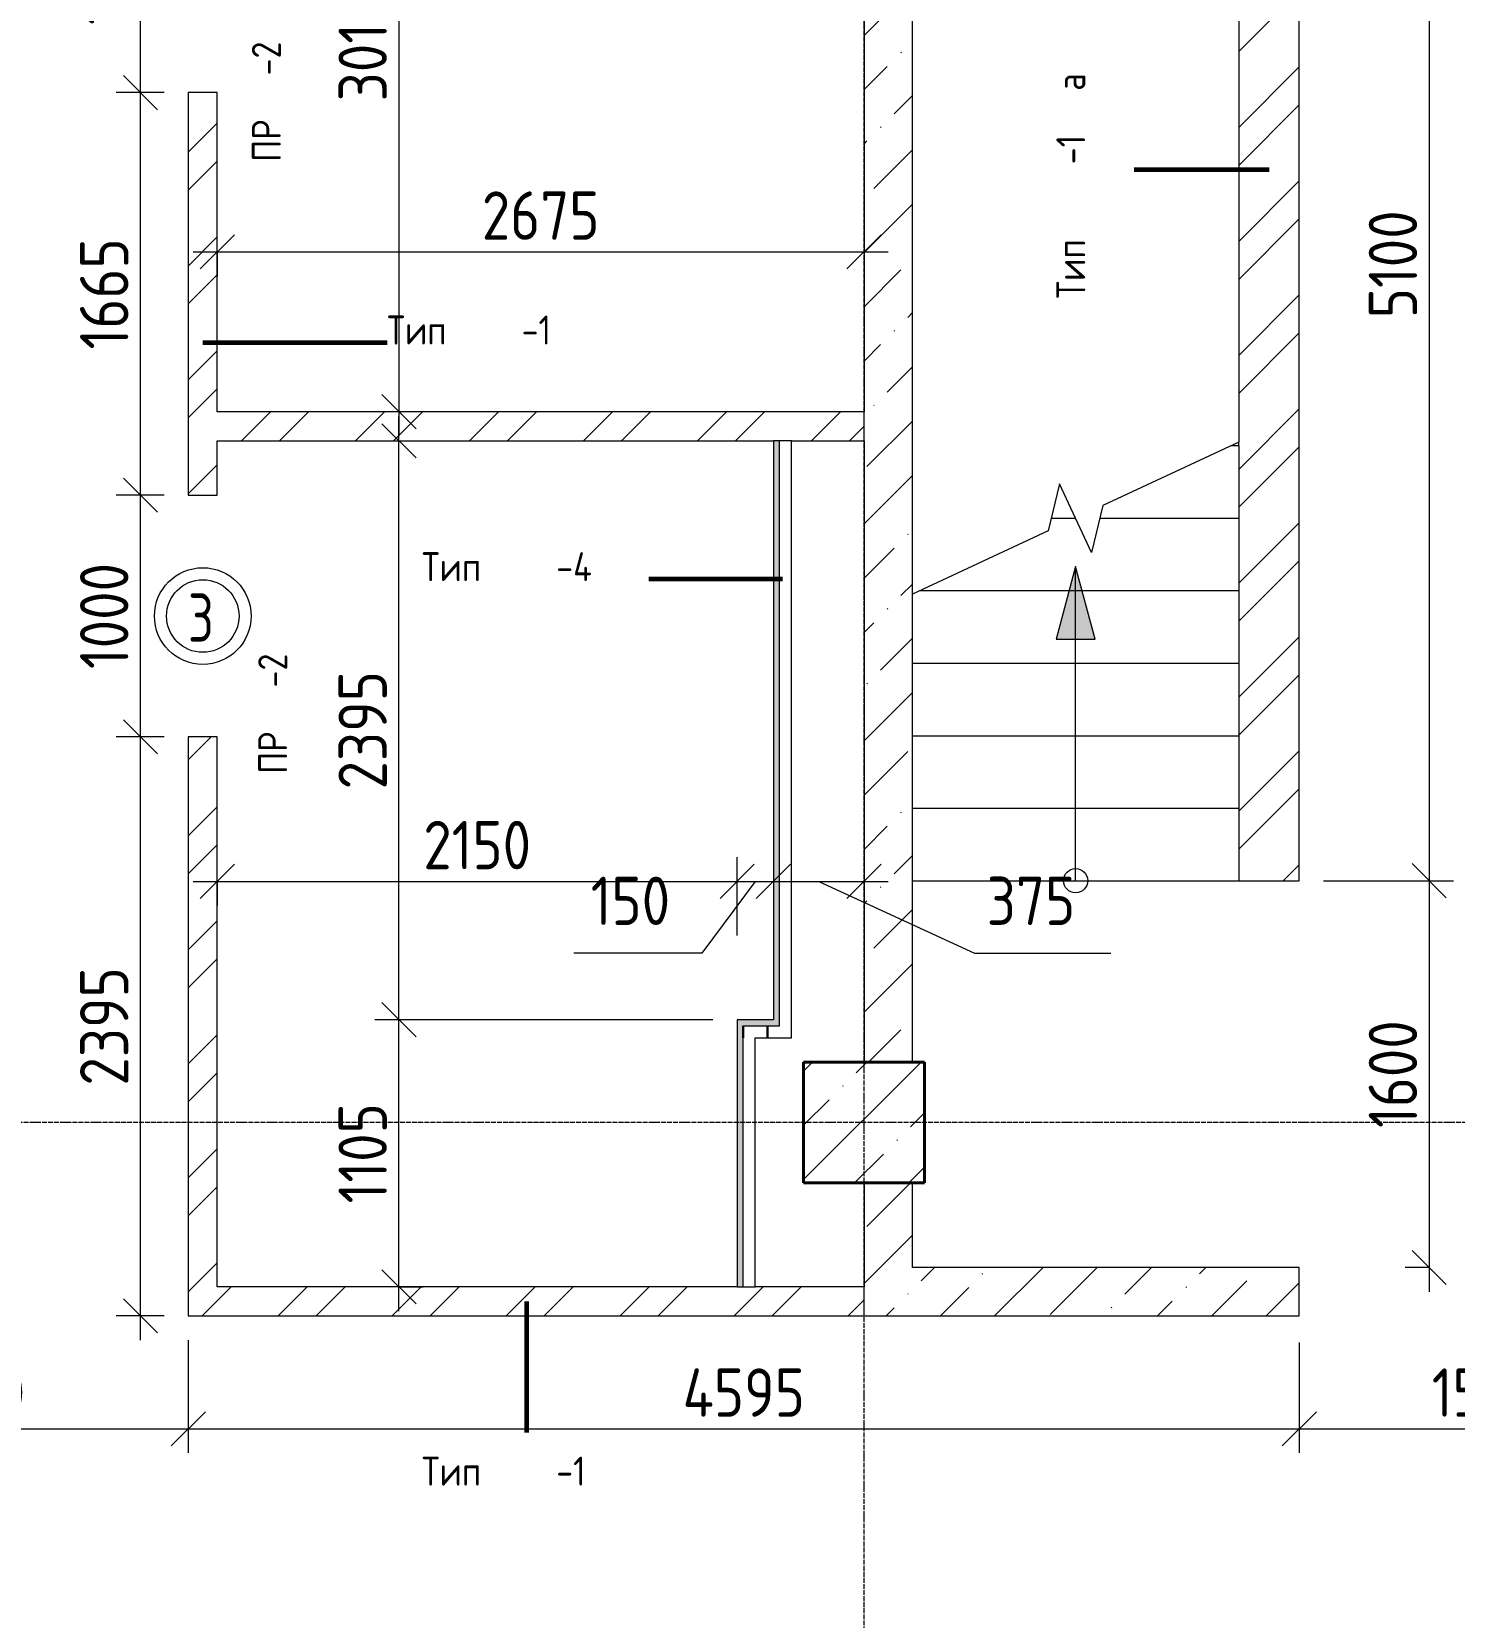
# Model space of a CAD drawing. Header units: millimetres. Extents: x -60946 to 138510, y -262288 to 24501.
# Drawn here: x 5357 to 11241, y 1358 to 7917 of the extents above; entities that cross this region are included whole.
import ezdxf

# ---------------------------------------------------------------- set-up
doc = ezdxf.new("R2010")
doc.units = ezdxf.units.MM
doc.linetypes.add('ADSK_Линия сетки', pattern=[25, 20, -2.5, 0, -2.5])
for name, color, linetype, lineweight in [('0) 1 вып перегородка', 7, 'Continuous', 60), ('Лестницы', 7, 'Continuous', 9), ('Марки', 7, 'Continuous', 20), ('Марки дверей', 7, 'Continuous', 20), ('Несущие колонны', 7, 'Continuous', 18), ('Оси', 7, 'Continuous', 9), ('Размеры', 7, 'Continuous', 9), ('Стены внутренние', 7, 'Continuous', 18), ('Стены наружные', 7, 'Continuous', 18), ('Стены штриховка', 7, 'Continuous', 9), ('Стрелки вверх', 7, 'Continuous', 18)]:
    doc.layers.add(name, color=color, linetype=linetype, lineweight=lineweight)
doc.layers.add('2)Тип-4', color=7, linetype='Continuous', lineweight=30, true_color=0x0080c0)
doc.styles.add('GOST Common_3', font='', dxfattribs={"width": 0.9, "height": 200})
doc.styles.add('GOST Common_9', font='', dxfattribs={"width": 0.9, "height": 120})
doc.styles.add('GOST Common_B', font='', dxfattribs={"width": 0.8, "height": 200})
doc.styles.get('GOST Common_3').set_extended_font_data('GOST Common')
doc.styles.get('GOST Common_9').set_extended_font_data('GOST Common')
doc.styles.get('GOST Common_B').set_extended_font_data('GOST Common', bold=True)
doc.dimstyles.new('ADSK_Основной_2_0', dxfattribs={"dimscale": 304.8, "dimtxt": 201.142999, "dimasz": 0.463911, "dimexe": 0.328084, "dimexo": 0.328084, "dimgap": 0.164042, "dimtad": 1, "dimdec": 3, "dimrnd": 0.001, "dimdsep": 46, "dimtxsty": 'GOST Common_3', "dimblk1": 'OBLIQUE', "dimblk2": 'OBLIQUE', "dimsah": 1, "dimcen": 0.09, "dimdle": 0.328084, "dimazin": 2, "dimtfac": 1, "dimtdec": 4, "dimtix": 1, "dimtmove": 0, "dimatfit": 3, "dimfxl": 1, "dimtvp": 1, "dimtolj": 1, "dimtzin": 0, "dimlwd": 20, "dimlwe": 20, "dimarcsym": 2})
doc.dimstyles.new('ADSK_Основной_2_0_1', dxfattribs={"dimscale": 304.8, "dimtxt": 201.142999, "dimasz": 0.463911, "dimexe": 0.328084, "dimexo": 0.328084, "dimgap": 0.164042, "dimtad": 1, "dimdec": 3, "dimrnd": 0.001, "dimdsep": 46, "dimtxsty": 'GOST Common_3', "dimblk1": 'OBLIQUE', "dimblk2": 'OBLIQUE', "dimsah": 1, "dimcen": 0.09, "dimdle": 0.328084, "dimazin": 2, "dimtfac": 1, "dimtdec": 4, "dimtix": 1, "dimtmove": 1, "dimatfit": 3, "dimfxl": 1, "dimtvp": 1, "dimtolj": 1, "dimtzin": 0, "dimlwd": 20, "dimlwe": 20, "dimarcsym": 2})
doc.dimstyles.new('ADSK_Основной_2_0_2', dxfattribs={"dimscale": 304.8, "dimtxt": 201.142999, "dimasz": 0.463911, "dimexe": 0.328084, "dimexo": 0.328084, "dimgap": 0.164042, "dimtad": 1, "dimdec": 3, "dimrnd": 0.001, "dimdsep": 46, "dimtxsty": 'GOST Common_3', "dimblk1": 'OBLIQUE', "dimblk2": 'OBLIQUE', "dimsah": 1, "dimcen": 0.09, "dimdle": 0.328084, "dimazin": 2, "dimtfac": 1, "dimtdec": 4, "dimtix": 1, "dimtmove": 0, "dimatfit": 3, "dimfxl": 1, "dimtvp": 1, "dimtolj": 1, "dimtzin": 0, "dimlwd": 20, "dimlwe": 20, "dimarcsym": 2})
pattern_1 = [(45, (0, 0), (84.1903, 308.6967), [396.875, -79.375, 3.353, -76.022])]
pattern_2 = [(45, (0, 0), (-235.732, 235.732), []), (45, (157.15, 0), (-235.732, 235.732), [])]
pattern_3 = [(90, (0, 0), (-100, 6e-15), [])]

# ---------------------------------------------------------------- blocks, each defined once
blk = doc.blocks.new('ADSK_КолоннаЖБ_Прямоугольная - 500x500 мм-V9-Кладочный план подвала')
at = {"layer": 'Несущие колонны', "lineweight": 9}
h = blk.add_hatch(dxfattribs=at)
h.set_pattern_fill('FP_15', color=256, style=0, pattern_type=2)
h.set_pattern_definition([(315, (-3404.97, 8800), (224.506, 224.506), []), (315, (-3404.97, 8575.5), (224.506, 224.506), [396.875, -79.375, 3.353, -76.022])])
h.paths.add_polyline_path([(-250, -250), (250, -250), (250, 250), (-250, 250)])
at = {"layer": 'Несущие колонны', "lineweight": 40}
for p, q in [((-250, -250), (-250, 250)), ((-250, 250), (250, 250)), ((250, 250), (-250, 250)), ((-250, 250), (-250, -250)), ((250, 250), (250, -250)), ((250, -250), (250, 250)), ((250, -250), (-250, -250)), ((-250, -250), (250, -250))]:
    blk.add_line(p, q, dxfattribs=at)
blk = doc.blocks.new('_Oblique')
at = {"color": 0, "linetype": 'ByBlock', "lineweight": -2}
blk.add_line((-0.5, -0.5), (0.5, 0.5), dxfattribs=at)
blk = doc.blocks.new('DIMBLOCK37-Кладочный план подвала')
at = {"layer": 'Defpoints', "color": 0, "transparency": 16777216}
for p in [(5807.3, 5000), (6005, 5000), (6005, 2605)]:
    blk.add_point(p, dxfattribs=at)
at = {"layer": 'Размеры', "color": 0, "lineweight": 20, "transparency": 16777216}
for p, q in [((5807.3, 2505), (5807.3, 5100)), ((5905, 5000), (5707.3, 5000)), ((5905, 2605), (5707.3, 2605))]:
    blk.add_line(p, q, dxfattribs=at)
at = {"layer": 'Размеры', "color": 0, "lineweight": 20, "transparency": 16777216, "xscale": 141.4, "yscale": 141.4, "zscale": 141.4}
for p, rotation in [((5807.3, 5000), 90), ((5807.3, 2605), 270)]:
    blk.add_blockref('_Oblique', p, dxfattribs=dict(at, rotation=rotation))
at = {"layer": 'Размеры', "color": 0, "lineweight": 9, "transparency": 16777216, "insert": (5657.3, 3802.5), "char_height": 200, "width": 605.475, "attachment_point": 5, "rotation": 90, "style": 'GOST Common_3'}
blk.add_mtext('\\A1;2395', dxfattribs=at)
blk = doc.blocks.new('DIMBLOCK38-Кладочный план подвала')
at = {"layer": 'Defpoints', "color": 0, "transparency": 16777216}
for p in [(5807.3, 6000), (6005, 6000), (6005, 5000)]:
    blk.add_point(p, dxfattribs=at)
at = {"layer": 'Размеры', "color": 0, "lineweight": 20, "transparency": 16777216}
for p, q in [((5807.3, 4900), (5807.3, 6100)), ((5905, 6000), (5707.3, 6000)), ((5905, 5000), (5707.3, 5000))]:
    blk.add_line(p, q, dxfattribs=at)
at = {"layer": 'Размеры', "color": 0, "lineweight": 20, "transparency": 16777216, "xscale": 141.4, "yscale": 141.4, "zscale": 141.4}
for p, rotation in [((5807.3, 6000), 90), ((5807.3, 5000), 270)]:
    blk.add_blockref('_Oblique', p, dxfattribs=dict(at, rotation=rotation))
at = {"layer": 'Размеры', "color": 0, "lineweight": 9, "transparency": 16777216, "insert": (5657.3, 5500), "char_height": 200, "width": 560.473, "attachment_point": 5, "rotation": 90, "style": 'GOST Common_3'}
blk.add_mtext('\\A1;1000', dxfattribs=at)
blk = doc.blocks.new('DIMBLOCK39-Кладочный план подвала')
at = {"layer": 'Defpoints', "color": 0, "transparency": 16777216}
for p in [(5807.3, 7665), (6005, 7665), (6005, 6000)]:
    blk.add_point(p, dxfattribs=at)
at = {"layer": 'Размеры', "color": 0, "lineweight": 20, "transparency": 16777216}
for p, q in [((5807.3, 5900), (5807.3, 7765)), ((5905, 7665), (5707.3, 7665)), ((5905, 6000), (5707.3, 6000))]:
    blk.add_line(p, q, dxfattribs=at)
at = {"layer": 'Размеры', "color": 0, "lineweight": 20, "transparency": 16777216, "xscale": 141.4, "yscale": 141.4, "zscale": 141.4}
for p, rotation in [((5807.3, 7665), 90), ((5807.3, 6000), 270)]:
    blk.add_blockref('_Oblique', p, dxfattribs=dict(at, rotation=rotation))
at = {"layer": 'Размеры', "color": 0, "lineweight": 9, "transparency": 16777216, "insert": (5657.3, 6832.5), "char_height": 200, "width": 560.473, "attachment_point": 5, "rotation": 90, "style": 'GOST Common_3'}
blk.add_mtext('\\A1;1665', dxfattribs=at)
blk = doc.blocks.new('DIMBLOCK40-Кладочный план подвала')
at = {"layer": 'Defpoints', "color": 0, "transparency": 16777216}
for p in [(5807.3, 8665), (6005, 8665), (6005, 7665)]:
    blk.add_point(p, dxfattribs=at)
at = {"layer": 'Размеры', "color": 0, "lineweight": 20, "transparency": 16777216}
for p, q in [((5807.3, 7565), (5807.3, 8765)), ((5905, 8665), (5707.3, 8665)), ((5905, 7665), (5707.3, 7665))]:
    blk.add_line(p, q, dxfattribs=at)
at = {"layer": 'Размеры', "color": 0, "lineweight": 20, "transparency": 16777216, "xscale": 141.4, "yscale": 141.4, "zscale": 141.4}
for p, rotation in [((5807.3, 8665), 90), ((5807.3, 7665), 270)]:
    blk.add_blockref('_Oblique', p, dxfattribs=dict(at, rotation=rotation))
at = {"layer": 'Размеры', "color": 0, "lineweight": 9, "transparency": 16777216, "insert": (5657.3, 8165), "char_height": 200, "width": 560.473, "attachment_point": 5, "rotation": 90, "style": 'GOST Common_3'}
blk.add_mtext('\\A1;1000', dxfattribs=at)
blk = doc.blocks.new('М_двери1 - Марка экземпляра 2-3719212-Кладочный план подвала')
at = {"layer": 'Марки дверей'}
for radius in [2, 1.5]:
    blk.add_circle((0, 0), radius, dxfattribs=at)
blk = doc.blocks.new('DIMBLOCK307-Кладочный план подвала')
at = {"layer": 'Defpoints', "color": 0, "transparency": 16777216}
for p in [(6876.3, 3830), (8275, 3830), (6776.3, 2725)]:
    blk.add_point(p, dxfattribs=at)
at = {"layer": 'Размеры', "color": 0, "lineweight": 20, "transparency": 16777216}
for p, q in [((6876.3, 2625), (6876.3, 3930)), ((8175, 3830), (6776.3, 3830)), ((6876.3, 2725), (6976.3, 2725))]:
    blk.add_line(p, q, dxfattribs=at)
at = {"layer": 'Размеры', "color": 0, "lineweight": 20, "transparency": 16777216, "xscale": 141.4, "yscale": 141.4, "zscale": 141.4}
for p, rotation in [((6876.3, 3830), 90), ((6876.3, 2725), 270)]:
    blk.add_blockref('_Oblique', p, dxfattribs=dict(at, rotation=rotation))
at = {"layer": 'Размеры', "color": 0, "lineweight": 9, "transparency": 16777216, "insert": (6726.3, 3277.5), "char_height": 200, "width": 515.472, "attachment_point": 5, "rotation": 90, "style": 'GOST Common_3'}
blk.add_mtext('\\A1;1105', dxfattribs=at)
blk = doc.blocks.new('DIMBLOCK308-Кладочный план подвала')
at = {"layer": 'Defpoints', "color": 0, "transparency": 16777216}
for p in [(6776.3, 6225), (6876.3, 6225), (8275, 3830)]:
    blk.add_point(p, dxfattribs=at)
at = {"layer": 'Размеры', "color": 0, "lineweight": 20, "transparency": 16777216}
for p, q in [((6876.3, 3730), (6876.3, 6325)), ((6876.3, 6225), (6976.3, 6225)), ((8175, 3830), (6776.3, 3830))]:
    blk.add_line(p, q, dxfattribs=at)
at = {"layer": 'Размеры', "color": 0, "lineweight": 20, "transparency": 16777216, "xscale": 141.4, "yscale": 141.4, "zscale": 141.4}
for p, rotation in [((6876.3, 6225), 90), ((6876.3, 3830), 270)]:
    blk.add_blockref('_Oblique', p, dxfattribs=dict(at, rotation=rotation))
at = {"layer": 'Размеры', "color": 0, "lineweight": 9, "transparency": 16777216, "insert": (6726.3, 5027.5), "char_height": 200, "width": 605.475, "attachment_point": 5, "rotation": 90, "style": 'GOST Common_3'}
blk.add_mtext('\\A1;2395', dxfattribs=at)
blk = doc.blocks.new('DIMBLOCK309-Кладочный план подвала')
at = {"layer": 'Defpoints', "color": 0, "transparency": 16777216}
for p in [(6125, 4502.5), (8275, 4402.5), (8275, 4077.8)]:
    blk.add_point(p, dxfattribs=at)
at = {"layer": 'Размеры', "color": 0, "lineweight": 20, "transparency": 16777216}
for p, q in [((8275, 4177.8), (8275, 4502.5)), ((6025, 4402.5), (8375, 4402.5)), ((6125, 4402.5), (6125, 4302.5))]:
    blk.add_line(p, q, dxfattribs=at)
at = {"layer": 'Размеры', "color": 0, "lineweight": 20, "transparency": 16777216, "xscale": 141.4, "yscale": 141.4, "zscale": 141.4, "rotation": 180}
blk.add_blockref('_Oblique', (6125, 4402.5), dxfattribs=at)
at = {"layer": 'Размеры', "color": 0, "lineweight": 20, "transparency": 16777216, "xscale": 141.4, "yscale": 141.4, "zscale": 141.4}
blk.add_blockref('_Oblique', (8275, 4402.5), dxfattribs=at)
at = {"layer": 'Размеры', "color": 0, "lineweight": 9, "transparency": 16777216, "insert": (7200, 4552.5), "char_height": 200, "width": 560.473, "attachment_point": 5, "style": 'GOST Common_3'}
blk.add_mtext('\\A1;2150', dxfattribs=at)
blk = doc.blocks.new('DIMBLOCK310-Кладочный план подвала')
at = {"layer": 'Defpoints', "color": 0, "transparency": 16777216}
for p in [(8425, 4502.5), (8425, 4402.5), (8275, 4077.8)]:
    blk.add_point(p, dxfattribs=at)
at = {"layer": 'Размеры', "color": 0, "lineweight": 20, "transparency": 16777216}
for p, q in [((8275, 4177.8), (8275, 4502.5)), ((8350, 4402.5), (8128.6, 4105.3)), ((8175, 4402.5), (8525, 4402.5)), ((8425, 4402.5), (8425, 4302.5)), ((8128.6, 4105.3), (7600.1, 4105.3))]:
    blk.add_line(p, q, dxfattribs=at)
at = {"layer": 'Размеры', "color": 0, "lineweight": 20, "transparency": 16777216, "xscale": 141.4, "yscale": 141.4, "zscale": 141.4, "rotation": 180}
blk.add_blockref('_Oblique', (8275, 4402.5), dxfattribs=at)
at = {"layer": 'Размеры', "color": 0, "lineweight": 20, "transparency": 16777216, "xscale": 141.4, "yscale": 141.4, "zscale": 141.4}
blk.add_blockref('_Oblique', (8425, 4402.5), dxfattribs=at)
at = {"layer": 'Размеры', "color": 0, "lineweight": 9, "transparency": 16777216, "insert": (7669.5, 4421.9), "char_height": 200, "width": 409.104, "attachment_point": 1, "line_spacing_factor": 1.022761, "style": 'GOST Common_3'}
blk.add_mtext('\\A1;150', dxfattribs=at)
blk = doc.blocks.new('DIMBLOCK311-Кладочный план подвала')
at = {"layer": 'Defpoints', "color": 0, "transparency": 16777216}
for p in [(8425, 4502.5), (8800, 4502.5), (8800, 4402.5)]:
    blk.add_point(p, dxfattribs=at)
at = {"layer": 'Размеры', "color": 0, "lineweight": 20, "transparency": 16777216}
for p, q in [((8325, 4402.5), (8900, 4402.5)), ((8425, 4402.5), (8425, 4302.5)), ((8612.5, 4402.5), (9257.5, 4105.3)), ((8800, 4402.5), (8800, 4302.5)), ((9257.5, 4105.3), (9820.4, 4105.3))]:
    blk.add_line(p, q, dxfattribs=at)
at = {"layer": 'Размеры', "color": 0, "lineweight": 20, "transparency": 16777216, "xscale": 141.4, "yscale": 141.4, "zscale": 141.4, "rotation": 180}
blk.add_blockref('_Oblique', (8425, 4402.5), dxfattribs=at)
at = {"layer": 'Размеры', "color": 0, "lineweight": 20, "transparency": 16777216, "xscale": 141.4, "yscale": 141.4, "zscale": 141.4}
blk.add_blockref('_Oblique', (8800, 4402.5), dxfattribs=at)
at = {"layer": 'Размеры', "color": 0, "lineweight": 9, "transparency": 16777216, "insert": (9307.5, 4421.9), "char_height": 200, "width": 454.106, "attachment_point": 1, "line_spacing_factor": 1.022761, "style": 'GOST Common_3'}
blk.add_mtext('\\A1;375', dxfattribs=at)
blk = doc.blocks.new('DIMBLOCK312-Кладочный план подвала')
at = {"layer": 'Defpoints', "color": 0, "transparency": 16777216}
for p in [(6976.3, 9355), (6876.3, 6345), (6976.3, 6345)]:
    blk.add_point(p, dxfattribs=at)
at = {"layer": 'Размеры', "color": 0, "lineweight": 20, "transparency": 16777216}
for p, q in [((6876.3, 9455), (6876.3, 6245)), ((6876.3, 9355), (6776.3, 9355)), ((6876.3, 6345), (6776.3, 6345))]:
    blk.add_line(p, q, dxfattribs=at)
at = {"layer": 'Размеры', "color": 0, "lineweight": 20, "transparency": 16777216, "xscale": 141.4, "yscale": 141.4, "zscale": 141.4}
for p, rotation in [((6876.3, 9355), 90), ((6876.3, 6345), 270)]:
    blk.add_blockref('_Oblique', p, dxfattribs=dict(at, rotation=rotation))
at = {"layer": 'Размеры', "color": 0, "lineweight": 9, "transparency": 16777216, "insert": (6726.3, 7850), "char_height": 200, "width": 560.473, "attachment_point": 5, "rotation": 90, "style": 'GOST Common_3'}
blk.add_mtext('\\A1;3010', dxfattribs=at)
blk = doc.blocks.new('DIMBLOCK313-Кладочный план подвала')
at = {"layer": 'Defpoints', "color": 0, "transparency": 16777216}
for p in [(6125, 7106.5), (8800, 7106.5), (8800, 7006.5)]:
    blk.add_point(p, dxfattribs=at)
at = {"layer": 'Размеры', "color": 0, "lineweight": 20, "transparency": 16777216}
for p, q in [((6025, 7006.5), (8900, 7006.5)), ((6125, 7006.5), (6125, 6906.5)), ((8800, 7006.5), (8800, 6906.5))]:
    blk.add_line(p, q, dxfattribs=at)
at = {"layer": 'Размеры', "color": 0, "lineweight": 20, "transparency": 16777216, "xscale": 141.4, "yscale": 141.4, "zscale": 141.4, "rotation": 180}
blk.add_blockref('_Oblique', (6125, 7006.5), dxfattribs=at)
at = {"layer": 'Размеры', "color": 0, "lineweight": 20, "transparency": 16777216, "xscale": 141.4, "yscale": 141.4, "zscale": 141.4}
blk.add_blockref('_Oblique', (8800, 7006.5), dxfattribs=at)
at = {"layer": 'Размеры', "color": 0, "lineweight": 9, "transparency": 16777216, "insert": (7462.5, 7156.5), "char_height": 200, "width": 605.475, "attachment_point": 5, "style": 'GOST Common_3'}
blk.add_mtext('\\A1;2675', dxfattribs=at)
blk = doc.blocks.new('DIMBLOCK315-Кладочный план подвала')
at = {"layer": 'Defpoints', "color": 0, "transparency": 16777216}
for p in [(4205, 2830), (6005, 2605), (6005, 2137.8)]:
    blk.add_point(p, dxfattribs=at)
at = {"layer": 'Размеры', "color": 0, "lineweight": 20, "transparency": 16777216}
for p, q in [((4205, 2730), (4205, 2037.8)), ((6005, 2505), (6005, 2037.8)), ((4105, 2137.8), (6105, 2137.8))]:
    blk.add_line(p, q, dxfattribs=at)
at = {"layer": 'Размеры', "color": 0, "lineweight": 20, "transparency": 16777216, "xscale": 141.4, "yscale": 141.4, "zscale": 141.4, "rotation": 180}
blk.add_blockref('_Oblique', (4205, 2137.8), dxfattribs=at)
at = {"layer": 'Размеры', "color": 0, "lineweight": 20, "transparency": 16777216, "xscale": 141.4, "yscale": 141.4, "zscale": 141.4}
blk.add_blockref('_Oblique', (6005, 2137.8), dxfattribs=at)
at = {"layer": 'Размеры', "color": 0, "lineweight": 9, "transparency": 16777216, "insert": (5105, 2287.8), "char_height": 200, "width": 560.473, "attachment_point": 5, "style": 'GOST Common_3'}
blk.add_mtext('\\A1;1800', dxfattribs=at)
blk = doc.blocks.new('DIMBLOCK316-Кладочный план подвала')
at = {"layer": 'Defpoints', "color": 0, "transparency": 16777216}
for p in [(6005, 2605), (10600, 2595), (10600, 2137.8)]:
    blk.add_point(p, dxfattribs=at)
at = {"layer": 'Размеры', "color": 0, "lineweight": 20, "transparency": 16777216}
for p, q in [((6005, 2505), (6005, 2037.8)), ((10600, 2495), (10600, 2037.8)), ((5905, 2137.8), (10700, 2137.8))]:
    blk.add_line(p, q, dxfattribs=at)
at = {"layer": 'Размеры', "color": 0, "lineweight": 20, "transparency": 16777216, "xscale": 141.4, "yscale": 141.4, "zscale": 141.4, "rotation": 180}
blk.add_blockref('_Oblique', (6005, 2137.8), dxfattribs=at)
at = {"layer": 'Размеры', "color": 0, "lineweight": 20, "transparency": 16777216, "xscale": 141.4, "yscale": 141.4, "zscale": 141.4}
blk.add_blockref('_Oblique', (10600, 2137.8), dxfattribs=at)
at = {"layer": 'Размеры', "color": 0, "lineweight": 9, "transparency": 16777216, "insert": (8302.5, 2287.8), "char_height": 200, "width": 625.93, "attachment_point": 5, "style": 'GOST Common_3'}
blk.add_mtext('\\A1;4595', dxfattribs=at)
blk = doc.blocks.new('DIMBLOCK317-Кладочный план подвала')
at = {"layer": 'Defpoints', "color": 0, "transparency": 16777216}
for p in [(10600, 2595), (12150, 2595), (12150, 2137.8)]:
    blk.add_point(p, dxfattribs=at)
at = {"layer": 'Размеры', "color": 0, "lineweight": 20, "transparency": 16777216}
for p, q in [((10600, 2495), (10600, 2037.8)), ((12150, 2495), (12150, 2037.8)), ((10500, 2137.8), (12250, 2137.8))]:
    blk.add_line(p, q, dxfattribs=at)
at = {"layer": 'Размеры', "color": 0, "lineweight": 20, "transparency": 16777216, "xscale": 141.4, "yscale": 141.4, "zscale": 141.4, "rotation": 180}
blk.add_blockref('_Oblique', (10600, 2137.8), dxfattribs=at)
at = {"layer": 'Размеры', "color": 0, "lineweight": 20, "transparency": 16777216, "xscale": 141.4, "yscale": 141.4, "zscale": 141.4}
blk.add_blockref('_Oblique', (12150, 2137.8), dxfattribs=at)
at = {"layer": 'Размеры', "color": 0, "lineweight": 9, "transparency": 16777216, "insert": (11375, 2287.8), "char_height": 200, "width": 560.473, "attachment_point": 5, "style": 'GOST Common_3'}
blk.add_mtext('\\A1;1550', dxfattribs=at)
blk = doc.blocks.new('DIMBLOCK337-Кладочный план подвала')
at = {"layer": 'Defpoints', "color": 0, "transparency": 16777216}
for p in [(10600, 9505), (10600, 4405), (11137.4, 4405)]:
    blk.add_point(p, dxfattribs=at)
at = {"layer": 'Размеры', "color": 0, "lineweight": 20, "transparency": 16777216}
for p, q in [((11137.4, 9605), (11137.4, 4305)), ((10700, 9505), (11237.4, 9505)), ((10700, 4405), (11237.4, 4405))]:
    blk.add_line(p, q, dxfattribs=at)
at = {"layer": 'Размеры', "color": 0, "lineweight": 20, "transparency": 16777216, "xscale": 141.4, "yscale": 141.4, "zscale": 141.4}
for p, rotation in [((11137.4, 9505), 90), ((11137.4, 4405), 270)]:
    blk.add_blockref('_Oblique', p, dxfattribs=dict(at, rotation=rotation))
at = {"layer": 'Размеры', "color": 0, "lineweight": 9, "transparency": 16777216, "insert": (10987.4, 6955), "char_height": 200, "width": 560.473, "attachment_point": 5, "rotation": 90, "style": 'GOST Common_3'}
blk.add_mtext('\\A1;5100', dxfattribs=at)
blk = doc.blocks.new('DIMBLOCK338-Кладочный план подвала')
at = {"layer": 'Defpoints', "color": 0, "transparency": 16777216}
for p in [(10600, 4405), (11137.4, 2805), (11237.4, 2805)]:
    blk.add_point(p, dxfattribs=at)
at = {"layer": 'Размеры', "color": 0, "lineweight": 20, "transparency": 16777216}
for p, q in [((11137.4, 4505), (11137.4, 2705)), ((10700, 4405), (11237.4, 4405)), ((11137.4, 2805), (11037.4, 2805))]:
    blk.add_line(p, q, dxfattribs=at)
at = {"layer": 'Размеры', "color": 0, "lineweight": 20, "transparency": 16777216, "xscale": 141.4, "yscale": 141.4, "zscale": 141.4}
for p, rotation in [((11137.4, 4405), 90), ((11137.4, 2805), 270)]:
    blk.add_blockref('_Oblique', p, dxfattribs=dict(at, rotation=rotation))
at = {"layer": 'Размеры', "color": 0, "lineweight": 9, "transparency": 16777216, "insert": (10987.4, 3605), "char_height": 200, "width": 560.473, "attachment_point": 5, "rotation": 90, "style": 'GOST Common_3'}
blk.add_mtext('\\A1;1600', dxfattribs=at)

msp = doc.modelspace()

# ---------------------------------------------------------------- hatches: boundary and pattern name
at = {"layer": '2)Тип-4', "true_color": 0x0080c0, "transparency": 33554687}
for points in [[(8450, 3804.969), (8450, 6224.969), (8425, 6224.969), (8425, 3804.969)], [(8425, 3804.969), (8425, 3829.969), (8275, 3829.969), (8275, 3804.969), (8300, 3804.969)], [(8275, 2724.969), (8300, 2724.969), (8300, 3804.969), (8275, 3804.969), (8275, 3754.969)]]:
    msp.add_hatch(color=142, dxfattribs=at).paths.add_polyline_path(points)
h = msp.add_hatch(dxfattribs=at)
h.set_pattern_fill('FP_5', color=142, style=0, pattern_type=2)
h.set_pattern_definition(pattern_3)
h.paths.add_polyline_path([(8425, 3754.969), (8450, 3754.969), (8450, 3804.969), (8300, 3804.969), (8300, 3754.969), (8350, 3754.969)])
at = {"layer": 'Стены внутренние', "lineweight": 9}
h = msp.add_hatch(dxfattribs=at)
h.set_pattern_fill('FP_2', color=256, style=0, pattern_type=2)
h.set_pattern_definition(pattern_2)
h.paths.add_polyline_path([(10600, 4404.969), (10600, 9504.969), (10350, 9504.969), (10350, 4404.969)])
h = msp.add_hatch(dxfattribs=at)
h.set_pattern_fill('FP_2', color=256, style=0, pattern_type=2)
h.set_pattern_definition(pattern_2)
h.paths.add_polyline_path([(6125, 2604.969), (6125, 4999.969), (6005, 4999.969), (6005, 2604.969)])
h.paths.add_polyline_path([(6125, 5999.969), (6125, 7664.969), (6005, 7664.969), (6005, 5999.969)])
h.paths.add_polyline_path([(6125, 8664.969), (6125, 9354.969), (6005, 9354.969), (6005, 8664.969)])
h = msp.add_hatch(dxfattribs=at)
h.set_pattern_fill('FP_2', color=256, style=0, pattern_type=2)
h.set_pattern_definition(pattern_2)
h.paths.add_polyline_path([(8800, 6224.969), (8800, 6344.969), (6125, 6344.969), (6125, 6224.969), (8500, 6224.969)])
at = {"layer": 'Стены внутренние', "lineweight": 9, "true_color": 0x0080c0}
h = msp.add_hatch(dxfattribs=at)
h.set_pattern_fill('FP_5', color=142, style=0, pattern_type=2)
h.set_pattern_definition(pattern_3)
h.paths.add_polyline_path([(8450, 3754.969), (8500, 3754.969), (8500, 6224.969), (8450, 6224.969), (8450, 3804.969)])
at = {"layer": 'Стены внутренние', "lineweight": 9}
h = msp.add_hatch(dxfattribs=at)
h.set_pattern_fill('FP_2', color=256, style=0, pattern_type=2)
h.set_pattern_definition(pattern_2)
h.paths.add_polyline_path([(8800, 2604.969), (8800, 2724.969), (6125, 2724.969), (6125, 2604.969), (6580.7811, 2604.969)])
at = {"layer": 'Стены наружные', "lineweight": 9}
h = msp.add_hatch(dxfattribs=at)
h.set_pattern_fill('FP_1', color=256, style=0, pattern_type=2)
h.set_pattern_definition(pattern_1)
h.paths.add_polyline_path([(8800, 2604.969), (9000, 2604.969), (9000, 3154.969), (8800, 3154.969), (8800, 2724.969)])
h.paths.add_polyline_path([(8951.9774, 3654.969), (9000, 3654.969), (9000, 11004.969), (8800, 11004.969), (8800, 3654.969), (8950.2924, 3654.969)])
h = msp.add_hatch(dxfattribs=at)
h.set_pattern_fill('FP_1', color=256, style=0, pattern_type=2)
h.set_pattern_definition(pattern_1)
h.paths.add_polyline_path([(12600, 2604.969), (12600, 2804.969), (12150, 2804.969), (12150, 2604.969)])
h.paths.add_polyline_path([(10600, 2604.969), (10600, 2804.969), (9000, 2804.969), (9000, 2604.969), (9298.7103, 2604.969)])
at = {"layer": 'Стрелки вверх'}
msp.add_hatch(color=256, dxfattribs=at).paths.add_polyline_path([(9755.3848, 5404.969), (9675, 5704.969), (9594.6152, 5404.969)])

# ---------------------------------------------------------------- linework, layer by layer
at = {"layer": '0) 1 вып перегородка'}
for p, q in [((10475, 7345.4347), (9917.5326, 7345.4347)), ((6065, 6632.0881), (6827.925, 6632.0881)), ((8462.5, 5653.141), (7910.0757, 5653.141)), ((7404.5757, 2664.969), (7404.5757, 2123.2535))]:
    msp.add_line(p, q, dxfattribs=at)
at = {"layer": 'Лестницы'}
for p, q in [((10350, 6219.7266), (9788.2885, 5957.7963)), ((10318.3521, 6204.969), (10350, 6204.969)), ((10318.3521, 6204.969), (10350, 6204.969)), ((10350, 6204.969), (10350, 6219.7266)), ((9608.9659, 6046.5796), (9561.7115, 5852.1417)), ((9741.0341, 5763.3584), (9608.9659, 6046.5796)), ((9574.5502, 5904.969), (9675, 5904.969)), ((9574.5502, 5904.969), (9675, 5904.969)), ((9788.2885, 5957.7963), (9741.0341, 5763.3584)), ((9775.4498, 5904.969), (10350, 5904.969)), ((9775.4498, 5904.969), (10350, 5904.969)), ((9561.7115, 5852.1417), (9000, 5590.2113)), ((9031.6479, 5604.969), (10350, 5604.969)), ((9031.6479, 5604.969), (10350, 5604.969)), ((9000, 5304.969), (10350, 5304.969)), ((9000, 5304.969), (10350, 5304.969)), ((9000, 5004.969), (10350, 5004.969)), ((9000, 5004.969), (10350, 5004.969)), ((9000, 4704.969), (10350, 4704.969)), ((9000, 4704.969), (10350, 4704.969)), ((9000, 4404.969), (10350, 4404.969)), ((9000, 4404.969), (10350, 4404.969))]:
    msp.add_line(p, q, dxfattribs=at)
at = {"layer": 'Оси', "linetype": 'ADSK_Линия сетки', "lineweight": 5}
for p, q in [((8800, -10973.8823), (8800, 10027.4451)), ((62221.372, 3404.969), (-25240.0967, 3404.969))]:
    msp.add_line(p, q, dxfattribs=at)
at = {"layer": 'Стены внутренние', "lineweight": 5}
for p, q in [((10350, 9504.969), (10350, 6219.7266)), ((10600, 4404.969), (10600, 9504.969)), ((6125, 7664.969), (6005, 7664.969)), ((6005, 7664.969), (6005, 5999.969)), ((6125, 6344.969), (6125, 7664.969)), ((8800, 6344.969), (6125, 6344.969)), ((6125, 5999.969), (6125, 6224.969)), ((6125, 6224.969), (8425, 6224.969)), ((8425, 6224.969), (8425, 3829.969)), ((8500, 3754.969), (8500, 6224.969)), ((8500, 6224.969), (8800, 6224.969)), ((10350, 6204.969), (10350, 4404.969)), ((6005, 5999.969), (6125, 5999.969)), ((6125, 4999.969), (6005, 4999.969)), ((6005, 4999.969), (6005, 2604.969)), ((6125, 2724.969), (6125, 4999.969)), ((10350, 4404.969), (10600, 4404.969)), ((8425, 3829.969), (8275, 3829.969)), ((8275, 3829.969), (8275, 2724.969)), ((8350, 3754.969), (8500, 3754.969)), ((8350, 2724.969), (8350, 3754.969)), ((8275, 2724.969), (6125, 2724.969)), ((8800, 2724.969), (8350, 2724.969)), ((6005, 2604.969), (8800, 2604.969))]:
    msp.add_line(p, q, dxfattribs=at)
at = {"layer": 'Стены наружные', "lineweight": 9}
for p, q in [((9000, 3654.969), (9000, 11004.969)), ((8800, 9604.969), (8800, 6344.969)), ((8800, 6224.969), (8800, 3654.969)), ((8800, 3154.969), (8800, 2724.969)), ((9000, 2804.969), (9000, 3154.969)), ((10600, 2804.969), (9000, 2804.969)), ((10600, 2604.969), (10600, 2804.969)), ((8800, 2604.969), (10600, 2604.969))]:
    msp.add_line(p, q, dxfattribs=at)
at = {"layer": 'Стены штриховка', "lineweight": 9}
for p, q in [((8800, 6224.969), (8800, 6344.969)), ((8500, 6224.969), (8425, 6224.969)), ((8450, 3804.969), (8450, 6224.969)), ((8300, 3804.969), (8450, 3804.969)), ((8300, 2724.969), (8300, 3804.969)), ((8275, 2724.969), (8350, 2724.969)), ((8800, 2604.969), (8800, 2724.969))]:
    msp.add_line(p, q, dxfattribs=at)
at = {"layer": 'Стрелки вверх'}
for p, q in [((9675, 5704.969), (9594.6152, 5404.969)), ((9675, 5604.969), (9675, 5704.969)), ((9755.3848, 5404.969), (9675, 5704.969)), ((9675, 5304.969), (9675, 5604.969)), ((9594.6152, 5404.969), (9755.3848, 5404.969)), ((9675, 5004.969), (9675, 5304.969)), ((9675, 4704.969), (9675, 5004.969)), ((9675, 4404.969), (9675, 4704.969))]:
    msp.add_line(p, q, dxfattribs=at)
msp.add_circle((9675, 4404.969), 50, dxfattribs=at)

# ---------------------------------------------------------------- block references
at = {"layer": 'Марки дверей', "xscale": 99.99999999999993, "yscale": 99.99999999999993, "zscale": 99.99999999999993}
msp.add_blockref('М_двери1 - Марка экземпляра 2-3719212-Кладочный план подвала', (6065, 5499.969), dxfattribs=at)
at = {"layer": 'Несущие колонны', "rotation": 89.9999999999999}
msp.add_blockref('ADSK_КолоннаЖБ_Прямоугольная - 500x500 мм-V9-Кладочный план подвала', (8800, 3404.969), dxfattribs=at)

# ---------------------------------------------------------------- texts
at = {"layer": '0) 1 вып перегородка', "color": 116, "lineweight": 9, "true_color": 0x008040, "char_height": 120, "attachment_point": 1, "rotation": 90, "style": 'GOST Common_9'}
for s, insert, width in [('\\fGOST Common|b0|i0|c204|p34|;а', (9595.1055, 7672.8305), 240.50625), ('-1', (9595.1055, 7368.5597), 368.77625), ('Тип', (9595.1055, 6812.9347), 673.4175)]:
    msp.add_mtext(s, dxfattribs=dict(at, insert=insert, width=width))
at = {"layer": '0) 1 вып перегородка', "color": 116, "lineweight": 9, "true_color": 0x008040, "char_height": 120, "attachment_point": 1, "style": 'GOST Common_9'}
for s, insert, width in [('Тип', (6827.925, 6743.0152), 673.4175), ('-1', (7383.55, 6743.0152), 368.77625), ('Тип', (6971.0757, 5764.068), 673.4175), ('-4', (7526.7007, 5764.068), 456.961875), ('Тип', (6971.0757, 2022.6806), 673.4175), ('-1', (7526.7007, 2022.6806), 368.77625)]:
    msp.add_mtext(s, dxfattribs=dict(at, insert=insert, width=width))
at = {"layer": 'Марки', "lineweight": 9, "char_height": 120, "attachment_point": 1, "rotation": 90, "style": 'GOST Common_9'}
for s, insert, width in [('-2', (6268.131, 7736.1134), 389.620125), ('ПР', (6268.131, 7378.9259), 432.91125), ('-2', (6294.4285, 5204.2777), 389.620125), ('ПР', (6294.4285, 4847.0902), 432.91125)]:
    msp.add_mtext(s, dxfattribs=dict(at, insert=insert, width=width))
at = {"layer": 'Марки дверей', "lineweight": 5, "insert": (6003.7426, 5593.6279), "char_height": 200, "width": 141.097, "attachment_point": 1, "style": 'GOST Common_B'}
msp.add_mtext('\\fGOST Common|b1|i0|c204|p34|;\\W.8;3', dxfattribs=at)

# ---------------------------------------------------------------- dimensions: what is measured, and where the dimension line sits
at = {"layer": 'Размеры', "lineweight": 9}
for base, p1, p2, dimstyle, override, picture, middle in [((11137.4449, 4404.969), (10600, 9504.969), (10600, 4404.969), 'ADSK_Основной_2_0_2', {"dimpost": '<>', "dimfxl": 5100}, 'DIMBLOCK337-Кладочный план подвала', (10987.4449, 6954.969)), ((6876.2772, 6344.969), (6976.2621, 9354.969), (6976.2621, 6344.969), 'ADSK_Основной_2_0', {"dimpost": '<>', "dimfxl": 3010}, 'DIMBLOCK312-Кладочный план подвала', (6726.2772, 7849.969)), ((5807.2651, 8664.969), (6005, 7664.969), (6005, 8664.969), 'ADSK_Основной_2_0', {"dimpost": '<>', "dimfxl": 1000}, 'DIMBLOCK40-Кладочный план подвала', (5657.2651, 8164.969)), ((5807.2651, 7664.969), (6005, 5999.969), (6005, 7664.969), 'ADSK_Основной_2_0', {"dimpost": '<>', "dimfxl": 1665}, 'DIMBLOCK39-Кладочный план подвала', (5657.2651, 6832.469)), ((6876.2772, 6224.969), (8275, 3829.969), (6776.2923, 6224.969), 'ADSK_Основной_2_0', {"dimpost": '<>', "dimfxl": 2825.269847}, 'DIMBLOCK308-Кладочный план подвала', (6726.2772, 5027.469)), ((5807.2651, 5999.969), (6005, 4999.969), (6005, 5999.969), 'ADSK_Основной_2_0', {"dimpost": '<>', "dimfxl": 1000}, 'DIMBLOCK38-Кладочный план подвала', (5657.2651, 5499.969)), ((5807.2651, 4999.969), (6005, 2604.969), (6005, 4999.969), 'ADSK_Основной_2_0', {"dimpost": '<>', "dimfxl": 2395}, 'DIMBLOCK37-Кладочный план подвала', (5657.2651, 3802.469)), ((11137.4449, 2804.969), (10600, 4404.969), (11237.4298, 2804.969), 'ADSK_Основной_2_0_2', {"dimpost": '<>', "dimfxl": 1722.299825}, 'DIMBLOCK338-Кладочный план подвала', (10987.4449, 3604.969)), ((6876.2772, 3829.969), (6776.2923, 2724.969), (8275, 3829.969), 'ADSK_Основной_2_0', {"dimpost": '<>', "dimfxl": 1862.028385}, 'DIMBLOCK307-Кладочный план подвала', (6726.2772, 3277.469))]:
    dim = msp.add_linear_dim(base=base, p1=p1, p2=p2, angle=90, dimstyle=dimstyle, override=override, dxfattribs=at)
    dim.commit()
    dim.dimension.update_dxf_attribs({"geometry": picture, "text_midpoint": middle})
for base, p1, p2, override, picture, middle in [((8800, 7006.5097), (6125, 7106.4946), (8800, 7106.4946), {"dimpost": '<>', "dimfxl": 2675}, 'DIMBLOCK313-Кладочный план подвала', (7462.5, 7156.5097)), ((8275, 4402.5132), (6125, 4502.4981), (8275, 4077.7926), {"dimpost": '<>', "dimfxl": 2191.546204}, 'DIMBLOCK309-Кладочный план подвала', (7200, 4552.5132)), ((6005, 2137.8165), (4205, 2829.969), (6005, 2604.969), {"dimpost": '<>', "dimfxl": 1814.007993}, 'DIMBLOCK315-Кладочный план подвала', (5105, 2287.8165)), ((10600, 2137.8165), (6005, 2604.969), (10600, 2594.969), {"dimpost": '<>', "dimfxl": 4595.010881}, 'DIMBLOCK316-Кладочный план подвала', (8302.5, 2287.8165)), ((12150, 2137.8165), (10600, 2594.969), (12150, 2594.969), {"dimpost": '<>', "dimfxl": 1550}, 'DIMBLOCK317-Кладочный план подвала', (11375, 2287.8165))]:
    dim = msp.add_linear_dim(base=base, p1=p1, p2=p2, dimstyle='ADSK_Основной_2_0', override=override, dxfattribs=at)
    dim.commit()
    dim.dimension.update_dxf_attribs({"geometry": picture, "text_midpoint": middle})
for base, p1, p2, override, picture, middle in [((8425, 4402.5132), (8275, 4077.7926), (8425, 4502.4981), {"dimpost": '<>', "dimfxl": 450.416214}, 'DIMBLOCK310-Кладочный план подвала', (8078.6317, 4105.2638)), ((8800, 4402.5132), (8425, 4502.4981), (8800, 4502.4981), {"dimpost": '<>', "dimfxl": 375}, 'DIMBLOCK311-Кладочный план подвала', (9307.4945, 4105.2638))]:
    dim = msp.add_linear_dim(base=base, p1=p1, p2=p2, dimstyle='ADSK_Основной_2_0_1', override=override, dxfattribs=at)
    dim.commit()
    dim.dimension.update_dxf_attribs({"geometry": picture, "text_midpoint": middle, "dimtype": 160})

doc.saveas('drawing.dxf')
